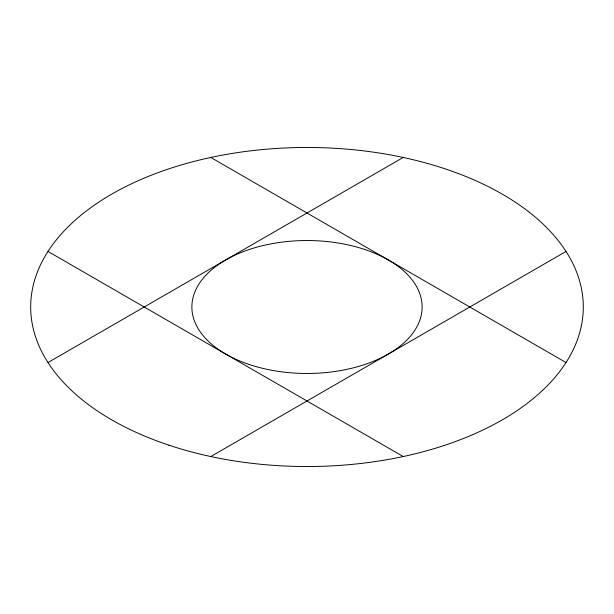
<?xml version="1.0" encoding="UTF-8"?>
<svg xmlns="http://www.w3.org/2000/svg" width="614" height="614" viewBox="0 0 614 614"><rect width="100%" height="100%" fill="white"/><g stroke="black" fill="none" stroke-linecap="round" stroke-linejoin="round"><path stroke-width="0.92" d="M47.992 362.544L403.198 157.46M210.802 456.54L566.008 251.456M210.802 157.46L566.008 362.544M47.992 251.456L403.198 456.54M249.438 364.562A115.125 66.465 0 0 0 422.125 307A115.125 66.465 0 0 0 249.438 249.438A115.125 66.465 0 0 0 249.438 364.562M168.85 445.15A276.3 159.517 0 0 0 583.3 307A276.3 159.517 0 0 0 168.85 168.85A276.3 159.517 0 0 0 168.85 445.15"/></g></svg>
